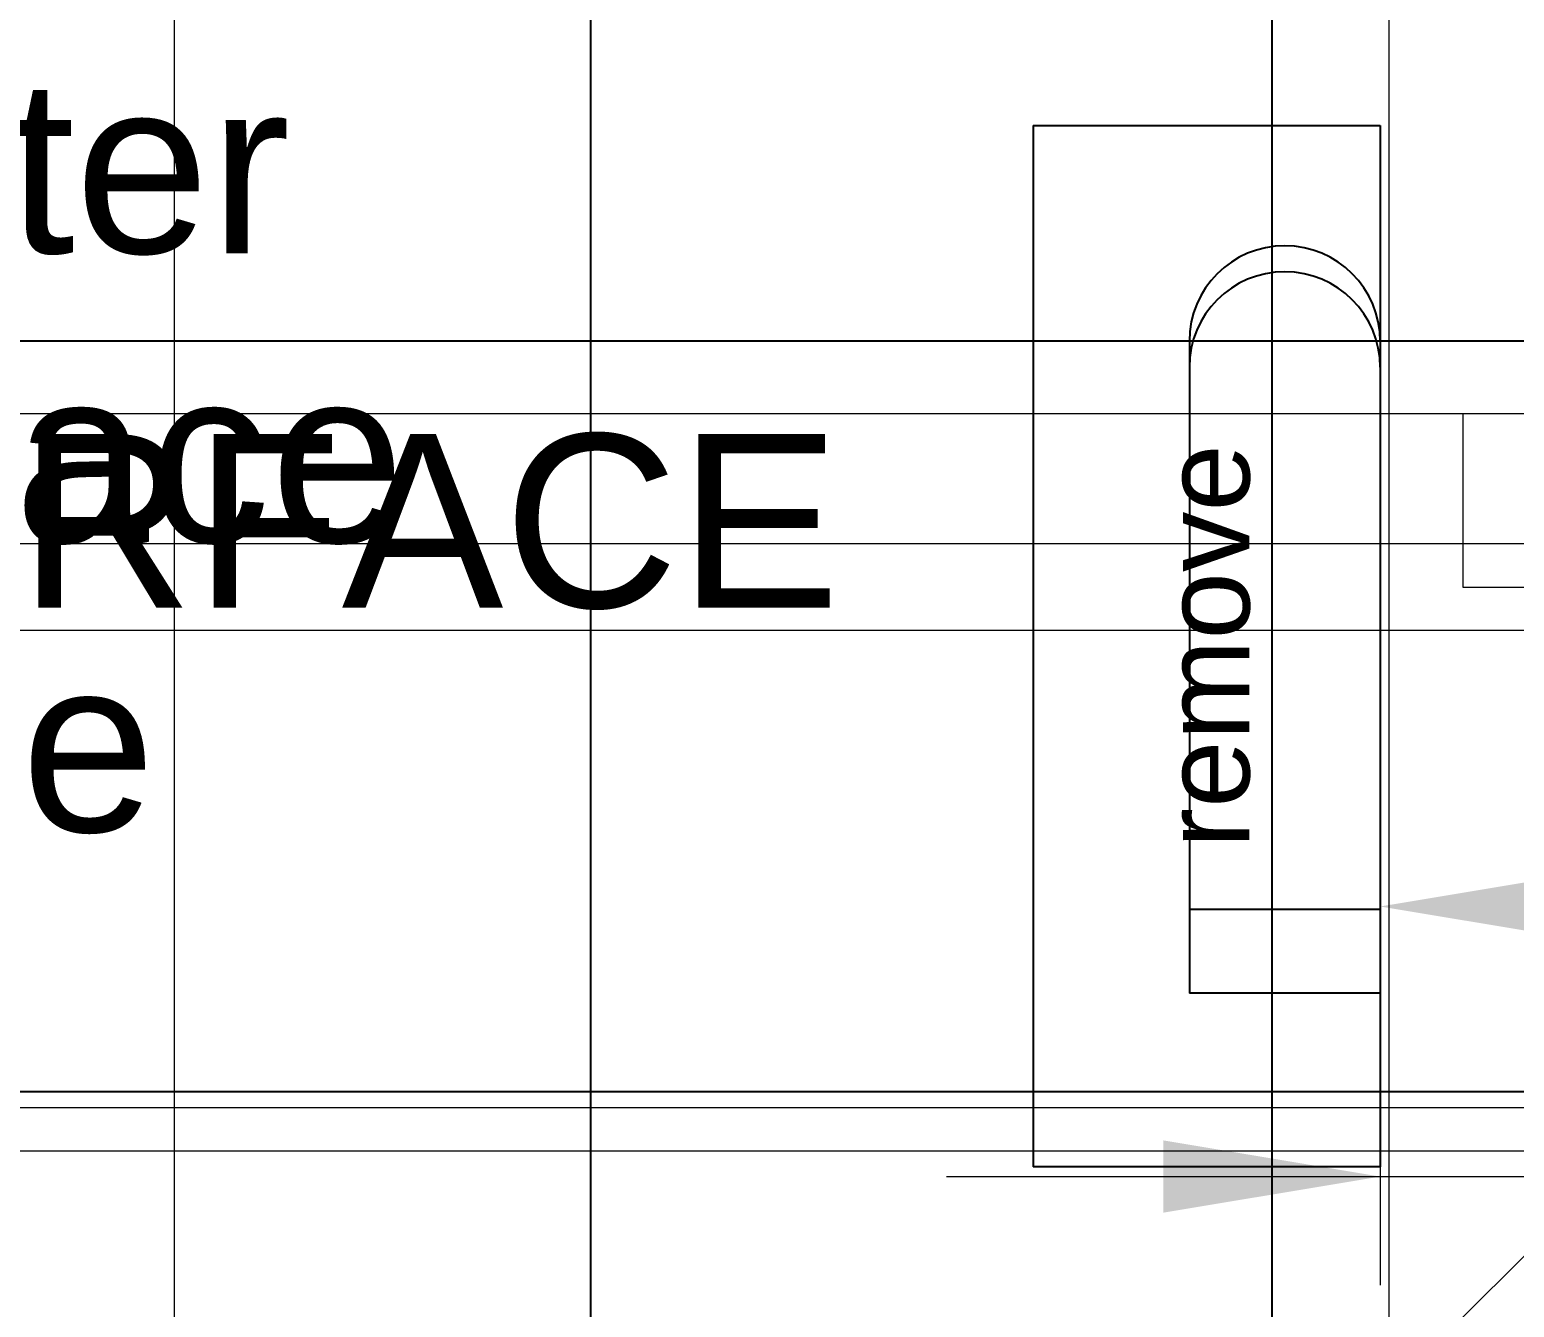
# Model space of a CAD drawing. Header units: inches. Extents: x -1.8 to 19, y -6.6 to 16.3.
# Drawn here: x 7.979 to 9.689, y 5.042 to 6.514 of the extents above; entities that cross this region are included whole.
import ezdxf

# ---------------------------------------------------------------- set-up
doc = ezdxf.new("R2010")
doc.units = ezdxf.units.IN
doc.header["$MEASUREMENT"] = 0
for name, color, linetype, lineweight, true_color in [('carriage ribbon cable', 4, 'Continuous', 25, 0x00ffff), ('dimensions', 150, 'Continuous', 18, 0x0080ff), ('hidden ... bottom view', 16, 'Continuous', 25, 0x800000), ('hidden ... case construction', 56, 'Continuous', 25, 0x808000), ('hidden ... construction', 2, 'Continuous', 0, 0xffff00), ('hidden ... template', 178, 'Continuous', 25, 0x000000), ('top view', 7, 'Continuous', 25, 0xffffff), ('USB interface', 1, 'Continuous', 25, 0xff0000)]:
    doc.layers.add(name, color=color, linetype=linetype, lineweight=lineweight, true_color=true_color)
doc.styles.add('textstyle14', font='')
doc.styles.add('textstyle22', font='')
doc.styles.add('textstyle24', font='')
doc.styles.get('textstyle14').set_extended_font_data('Arial')
doc.styles.get('textstyle22').set_extended_font_data('Arial')
doc.styles.get('textstyle24').set_extended_font_data('Arial')

# ---------------------------------------------------------------- blocks, each defined once
blk = doc.blocks.new('22-27-2021')
at = {"layer": 'USB interface', "color": 0, "lineweight": 18}
for p, q in [((-0.115, 0.15), (-0.115, -0.05)), ((0.115, 0.15), (-0.115, 0.15)), ((0.115, -0.05), (0.115, 0.15)), ((-0.115, -0.05), (0.115, -0.05))]:
    blk.add_line(p, q, dxfattribs=at)
at = {"layer": 'USB interface', "color": 0, "lineweight": 13}
for p, q in [((-0.0125, 0.1125), (0.0125, 0.1125)), ((-0.0125, 0.0875), (-0.0125, 0.1125)), ((0.0125, 0.1125), (0.0125, 0.0875)), ((0.0125, 0.0875), (-0.0125, 0.0875)), ((0.055, 0.1), (0.055, 0)), ((0.055, 0.1), (0.115, 0.1)), ((0.076, 0.1), (0.076, 0)), ((0.115, 0.0875), (0.076, 0.0875)), ((-0.0125, 0.0125), (0.0125, 0.0125)), ((-0.0125, -0.0125), (-0.0125, 0.0125)), ((0.0125, 0.0125), (0.0125, -0.0125)), ((0.115, 0), (0.055, 0)), ((0.076, 0.0125), (0.115, 0.0125)), ((0.0125, -0.0125), (-0.0125, -0.0125))]:
    blk.add_line(p, q, dxfattribs=at)

msp = doc.modelspace()

# ---------------------------------------------------------------- hatches: boundary and pattern name
at = {"layer": 'carriage ribbon cable'}
h = msp.add_hatch(dxfattribs=at)
h.set_pattern_fill('ANSI31', color=256, style=0, pattern_type=0)
edge = h.paths.add_edge_path(flags=0)
edge.add_line((12.9658, 7.9692), (13.255, 7.68))
edge.add_line((13.255, 7.68), (13.255, 4.095))
edge.add_line((13.255, 4.095), (12.125, 4.095))
edge.add_line((12.125, 4.095), (12.125, 7.34))
edge.add_line((12.125, 7.34), (12.225, 7.34))
edge.add_line((12.225, 7.34), (12.225, 7.78))
edge.add_line((12.225, 7.78), (11.785, 7.78))
edge.add_line((11.785, 7.78), (11.785, 7.68))
edge.add_line((11.785, 7.68), (8.725, 7.68))
edge.add_line((8.725, 7.68), (8.725, 8.335))
edge.add_arc((8.615, 8.335), 0.11, 0, 180)
edge.add_line((8.505, 8.335), (8.505, 7.68))
edge.add_line((8.505, 7.68), (1.215, 7.68))
edge.add_line((1.215, 7.68), (1.215, 8.81))
edge.add_line((1.215, 8.81), (12.125, 8.81))
edge.add_line((12.125, 8.81), (12.4142, 8.5208))
edge.add_line((12.4142, 8.5208), (12.2816, 8.3881))
edge.add_line((12.2816, 8.3881), (12.8331, 7.8366))
edge.add_line((12.8331, 7.8366), (12.9658, 7.9692))

# ---------------------------------------------------------------- linework, layer by layer
at = {"layer": 'dimensions'}
for p, q in [((9.535, 5.341), (9.535, 5.0672)), ((9.035, 5.1922), (10.345, 5.1922))]:
    msp.add_line(p, q, dxfattribs=at)
msp.add_solid([(9.535, 5.1922), (9.285, 5.1506), (9.285, 5.2339)], dxfattribs=at)
at = {"layer": 'hidden ... bottom view'}
for p, q in [((9.315, 6.155), (9.315, 5.5)), ((9.535, 6.155), (9.535, 5.5)), ((9.535, 5.5), (9.315, 5.5))]:
    msp.add_line(p, q, dxfattribs=at)
msp.add_arc((9.425, 6.155), 0.11, 0, 180, dxfattribs=at)
at = {"layer": 'hidden ... case construction'}
for p, q in [((8.625, 16.152), (8.625, 0)), ((9.41, 8), (9.41, 0)), ((17.25, 6.155), (0, 6.155)), ((17.465, 5.29), (-0.215, 5.29))]:
    msp.add_line(p, q, dxfattribs=at)
at = {"layer": 'hidden ... construction'}
for p, q in [((8.145, 7.1215), (8.145, 4.7715)), ((9.545, 7.1215), (9.545, 4.7715)), ((14.6, 6.0715), (5.595, 6.0715)), ((14.6, 5.9215), (5.595, 5.9215)), ((14.6, 5.8215), (5.595, 5.8215)), ((14.6, 5.2715), (5.595, 5.2715)), ((14.6, 5.2215), (5.595, 5.2215))]:
    msp.add_line(p, q, dxfattribs=at)
msp.add_xline((14.6, 10), (-0.7071068, -0.7071068), dxfattribs=at)
msp.add_ray((8.625, 10), (0, -1), dxfattribs=at)
at = {"layer": 'hidden ... template'}
for p, q in [((9.135, 6.4035), (9.135, 5.2035)), ((9.135, 6.4035), (9.535, 6.4035)), ((9.535, 6.4035), (9.535, 5.2035)), ((9.535, 5.2035), (9.135, 5.2035))]:
    msp.add_line(p, q, dxfattribs=at)
msp.add_solid([(9.535, 5.5035), (9.785, 5.5451), (9.785, 5.4619)], dxfattribs=at)
at = {"layer": 'top view'}
for p, q in [((9.315, 6.155), (9.315, 5.4035)), ((9.535, 6.155), (9.535, 5.4035)), ((9.535, 5.4035), (9.315, 5.4035))]:
    msp.add_line(p, q, dxfattribs=at)
for centre in [(9.425, 6.155), (9.425, 6.125)]:
    msp.add_arc(centre, 0.11, 0, 180, dxfattribs=at)

# ---------------------------------------------------------------- block references
at = {"layer": 'USB interface'}
msp.add_blockref('22-27-2021', (9.745, 5.9215), dxfattribs=at)

# ---------------------------------------------------------------- texts
at = {"layer": 'hidden ... template', "insert": (7.5416, 5.9929), "char_height": 0.2, "attachment_point": 5, "style": 'textstyle22'}
msp.add_mtext('Wheelwriter\\PUSB Interface\\PTemplate', dxfattribs=at)
at = {"layer": 'hidden ... template', "insert": (9.335, 5.8035), "char_height": 0.1, "attachment_point": 5, "rotation": 90, "style": 'textstyle24'}
msp.add_mtext('remove', dxfattribs=at)
at = {"layer": 'USB interface', "insert": (7.795, 5.9465), "char_height": 0.2, "attachment_point": 5, "style": 'textstyle14'}
msp.add_mtext('USB INTERFACE', dxfattribs=at)

doc.saveas('drawing.dxf')
